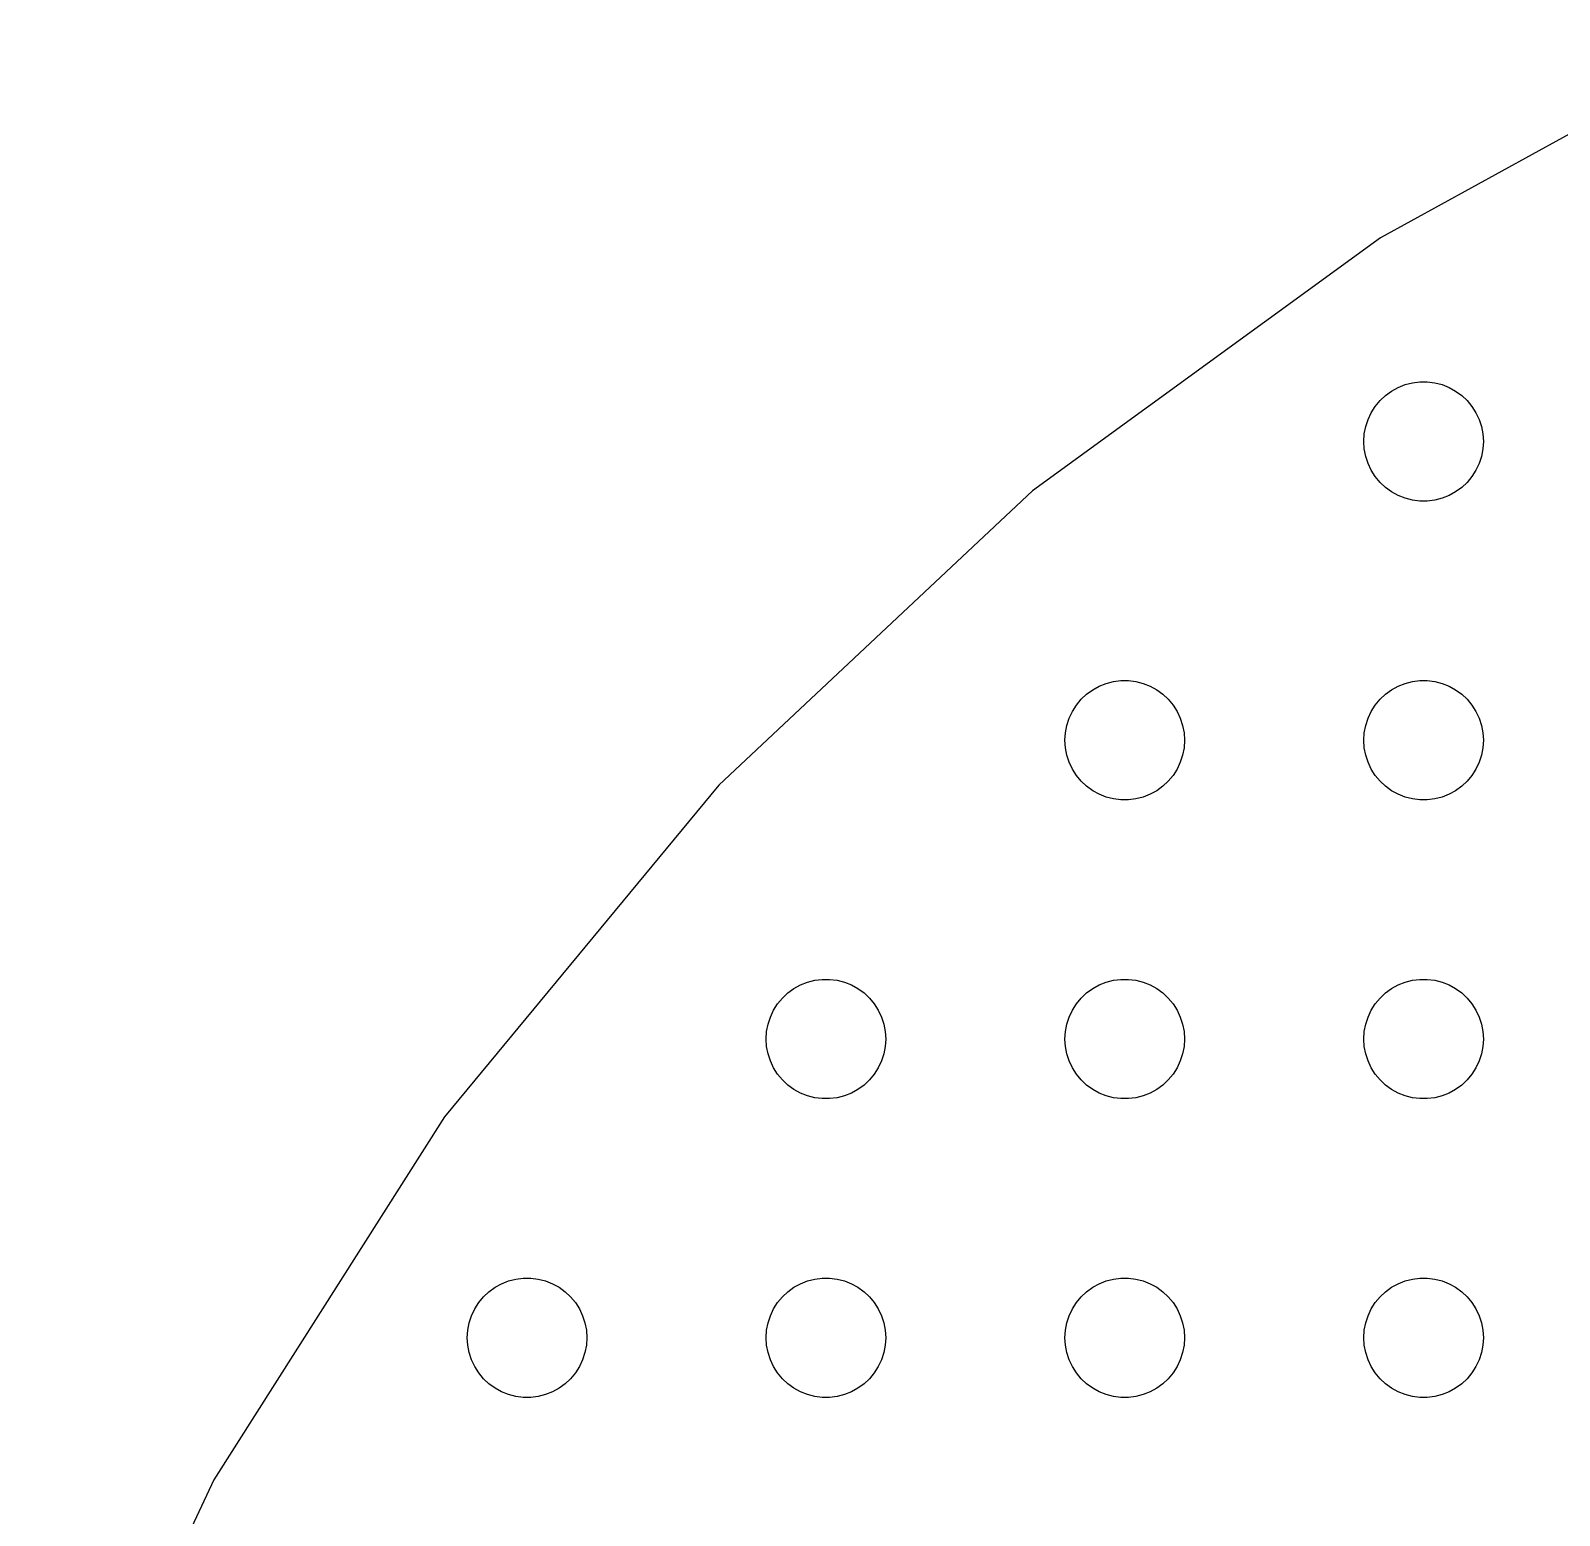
# Model space of a CAD drawing. Header units: metres. Extents: x -172 to 172, y -172 to 172.
# Drawn here: x -159.9 to -83.2, y 81.1 to 155.6 of the extents above; entities that cross this region are included whole.
import ezdxf

# ---------------------------------------------------------------- set-up
doc = ezdxf.new("R2010")
doc.units = ezdxf.units.M

msp = doc.modelspace()

# ---------------------------------------------------------------- linework, layer by layer
for p, q in [((-73.234, 155.63), (-92.1622, 145.224)), ((-92.1622, 145.224), (-109.637, 132.528)), ((-91.9123, 137.312), (-91.6075, 137.533)), ((-91.6075, 137.533), (-91.2773, 137.714)), ((-91.2773, 137.714), (-90.927, 137.853)), ((-90.927, 137.853), (-90.5621, 137.947)), ((-90.5621, 137.947), (-90.1884, 137.994)), ((-90.1884, 137.994), (-89.8116, 137.994)), ((-89.8116, 137.994), (-89.4379, 137.947)), ((-89.4379, 137.947), (-89.073, 137.853)), ((-89.073, 137.853), (-88.7227, 137.714)), ((-88.7227, 137.714), (-88.3925, 137.533)), ((-88.3925, 137.533), (-88.0877, 137.312)), ((-92.6289, 136.445), (-92.427, 136.763)), ((-92.427, 136.763), (-92.1869, 137.054)), ((-92.1869, 137.054), (-91.9123, 137.312)), ((-88.0877, 137.312), (-87.8131, 137.054)), ((-87.8131, 137.054), (-87.573, 136.763)), ((-87.573, 136.763), (-87.3711, 136.445)), ((-92.9057, 135.746), (-92.7893, 136.104)), ((-92.7893, 136.104), (-92.6289, 136.445)), ((-87.3711, 136.445), (-87.2107, 136.104)), ((-87.2107, 136.104), (-87.0943, 135.746)), ((-93, 135), (-92.9763, 135.376)), ((-92.9763, 135.376), (-92.9057, 135.746)), ((-87.0943, 135.746), (-87.0237, 135.376)), ((-87.0237, 135.376), (-87, 135)), ((-92.9763, 134.624), (-93, 135)), ((-92.9057, 134.254), (-92.9763, 134.624)), ((-87.0237, 134.624), (-87.0943, 134.254)), ((-87, 135), (-87.0237, 134.624)), ((-92.7893, 133.896), (-92.9057, 134.254)), ((-92.6289, 133.555), (-92.7893, 133.896)), ((-92.427, 133.237), (-92.6289, 133.555)), ((-87.3711, 133.555), (-87.573, 133.237)), ((-87.2107, 133.896), (-87.3711, 133.555)), ((-87.0943, 134.254), (-87.2107, 133.896)), ((-92.1869, 132.946), (-92.427, 133.237)), ((-91.9123, 132.688), (-92.1869, 132.946)), ((-87.8131, 132.946), (-88.0877, 132.688)), ((-87.573, 133.237), (-87.8131, 132.946)), ((-109.637, 132.528), (-125.383, 117.742)), ((-91.6075, 132.467), (-91.9123, 132.688)), ((-91.2773, 132.286), (-91.6075, 132.467)), ((-90.927, 132.147), (-91.2773, 132.286)), ((-90.5621, 132.053), (-90.927, 132.147)), ((-90.1884, 132.006), (-90.5621, 132.053)), ((-89.8116, 132.006), (-90.1884, 132.006)), ((-89.4379, 132.053), (-89.8116, 132.006)), ((-89.073, 132.147), (-89.4379, 132.053)), ((-88.7227, 132.286), (-89.073, 132.147)), ((-88.3925, 132.467), (-88.7227, 132.286)), ((-88.0877, 132.688), (-88.3925, 132.467)), ((-106.277, 122.714), (-105.927, 122.853)), ((-105.927, 122.853), (-105.562, 122.947)), ((-105.562, 122.947), (-105.188, 122.994)), ((-105.188, 122.994), (-104.812, 122.994)), ((-104.812, 122.994), (-104.438, 122.947)), ((-104.438, 122.947), (-104.073, 122.853)), ((-104.073, 122.853), (-103.723, 122.714)), ((-91.2773, 122.714), (-90.927, 122.853)), ((-90.927, 122.853), (-90.5621, 122.947)), ((-90.5621, 122.947), (-90.1884, 122.994)), ((-90.1884, 122.994), (-89.8116, 122.994)), ((-89.8116, 122.994), (-89.4379, 122.947)), ((-89.4379, 122.947), (-89.073, 122.853)), ((-89.073, 122.853), (-88.7227, 122.714)), ((-107.427, 121.763), (-107.187, 122.054)), ((-107.187, 122.054), (-106.912, 122.312)), ((-106.912, 122.312), (-106.607, 122.533)), ((-106.607, 122.533), (-106.277, 122.714)), ((-103.723, 122.714), (-103.393, 122.533)), ((-103.393, 122.533), (-103.088, 122.312)), ((-103.088, 122.312), (-102.813, 122.054)), ((-102.813, 122.054), (-102.573, 121.763)), ((-92.427, 121.763), (-92.1869, 122.054)), ((-92.1869, 122.054), (-91.9123, 122.312)), ((-91.9123, 122.312), (-91.6075, 122.533)), ((-91.6075, 122.533), (-91.2773, 122.714)), ((-88.7227, 122.714), (-88.3925, 122.533)), ((-88.3925, 122.533), (-88.0877, 122.312)), ((-88.0877, 122.312), (-87.8131, 122.054)), ((-87.8131, 122.054), (-87.573, 121.763)), ((-107.789, 121.104), (-107.629, 121.445)), ((-107.629, 121.445), (-107.427, 121.763)), ((-102.573, 121.763), (-102.371, 121.445)), ((-102.371, 121.445), (-102.211, 121.104)), ((-92.7893, 121.104), (-92.6289, 121.445)), ((-92.6289, 121.445), (-92.427, 121.763)), ((-87.573, 121.763), (-87.3711, 121.445)), ((-87.3711, 121.445), (-87.2107, 121.104)), ((-107.976, 120.376), (-107.906, 120.746)), ((-107.906, 120.746), (-107.789, 121.104)), ((-102.211, 121.104), (-102.094, 120.746)), ((-102.094, 120.746), (-102.024, 120.376)), ((-92.9763, 120.376), (-92.9057, 120.746)), ((-92.9057, 120.746), (-92.7893, 121.104)), ((-87.2107, 121.104), (-87.0943, 120.746)), ((-87.0943, 120.746), (-87.0237, 120.376)), ((-108, 120), (-107.976, 120.376)), ((-107.976, 119.624), (-108, 120)), ((-102.024, 120.376), (-102, 120)), ((-102, 120), (-102.024, 119.624)), ((-93, 120), (-92.9763, 120.376)), ((-92.9763, 119.624), (-93, 120)), ((-87.0237, 120.376), (-87, 120)), ((-87, 120), (-87.0237, 119.624)), ((-107.906, 119.254), (-107.976, 119.624)), ((-107.789, 118.896), (-107.906, 119.254)), ((-102.094, 119.254), (-102.211, 118.896)), ((-102.024, 119.624), (-102.094, 119.254)), ((-92.9057, 119.254), (-92.9763, 119.624)), ((-92.7893, 118.896), (-92.9057, 119.254)), ((-87.0943, 119.254), (-87.2107, 118.896)), ((-87.0237, 119.624), (-87.0943, 119.254)), ((-107.629, 118.555), (-107.789, 118.896)), ((-107.427, 118.237), (-107.629, 118.555)), ((-107.187, 117.946), (-107.427, 118.237)), ((-102.573, 118.237), (-102.813, 117.946)), ((-102.371, 118.555), (-102.573, 118.237)), ((-102.211, 118.896), (-102.371, 118.555)), ((-92.6289, 118.555), (-92.7893, 118.896)), ((-92.427, 118.237), (-92.6289, 118.555)), ((-92.1869, 117.946), (-92.427, 118.237)), ((-87.573, 118.237), (-87.8131, 117.946)), ((-87.3711, 118.555), (-87.573, 118.237)), ((-87.2107, 118.896), (-87.3711, 118.555)), ((-125.383, 117.742), (-139.151, 101.099)), ((-106.912, 117.688), (-107.187, 117.946)), ((-106.607, 117.467), (-106.912, 117.688)), ((-106.277, 117.286), (-106.607, 117.467)), ((-103.393, 117.467), (-103.723, 117.286)), ((-103.088, 117.688), (-103.393, 117.467)), ((-102.813, 117.946), (-103.088, 117.688)), ((-91.9123, 117.688), (-92.1869, 117.946)), ((-91.6075, 117.467), (-91.9123, 117.688)), ((-91.2773, 117.286), (-91.6075, 117.467)), ((-88.3925, 117.467), (-88.7227, 117.286)), ((-88.0877, 117.688), (-88.3925, 117.467)), ((-87.8131, 117.946), (-88.0877, 117.688)), ((-105.927, 117.147), (-106.277, 117.286)), ((-105.562, 117.053), (-105.927, 117.147)), ((-105.188, 117.006), (-105.562, 117.053)), ((-104.812, 117.006), (-105.188, 117.006)), ((-104.438, 117.053), (-104.812, 117.006)), ((-104.073, 117.147), (-104.438, 117.053)), ((-103.723, 117.286), (-104.073, 117.147)), ((-90.927, 117.147), (-91.2773, 117.286)), ((-90.5621, 117.053), (-90.927, 117.147)), ((-90.1884, 117.006), (-90.5621, 117.053)), ((-89.8116, 117.006), (-90.1884, 117.006)), ((-89.4379, 117.053), (-89.8116, 117.006)), ((-89.073, 117.147), (-89.4379, 117.053)), ((-88.7227, 117.286), (-89.073, 117.147)), ((-121.912, 107.312), (-121.607, 107.533)), ((-121.607, 107.533), (-121.277, 107.714)), ((-121.277, 107.714), (-120.927, 107.853)), ((-120.927, 107.853), (-120.562, 107.947)), ((-120.562, 107.947), (-120.188, 107.994)), ((-120.188, 107.994), (-119.812, 107.994)), ((-119.812, 107.994), (-119.438, 107.947)), ((-119.438, 107.947), (-119.073, 107.853)), ((-119.073, 107.853), (-118.723, 107.714)), ((-118.723, 107.714), (-118.393, 107.533)), ((-118.393, 107.533), (-118.088, 107.312)), ((-106.912, 107.312), (-106.607, 107.533)), ((-106.607, 107.533), (-106.277, 107.714)), ((-106.277, 107.714), (-105.927, 107.853)), ((-105.927, 107.853), (-105.562, 107.947)), ((-105.562, 107.947), (-105.188, 107.994)), ((-105.188, 107.994), (-104.812, 107.994)), ((-104.812, 107.994), (-104.438, 107.947)), ((-104.438, 107.947), (-104.073, 107.853)), ((-104.073, 107.853), (-103.723, 107.714)), ((-103.723, 107.714), (-103.393, 107.533)), ((-103.393, 107.533), (-103.088, 107.312)), ((-91.9123, 107.312), (-91.6075, 107.533)), ((-91.6075, 107.533), (-91.2773, 107.714)), ((-91.2773, 107.714), (-90.927, 107.853)), ((-90.927, 107.853), (-90.5621, 107.947)), ((-90.5621, 107.947), (-90.1884, 107.994)), ((-90.1884, 107.994), (-89.8116, 107.994)), ((-89.8116, 107.994), (-89.4379, 107.947)), ((-89.4379, 107.947), (-89.073, 107.853)), ((-89.073, 107.853), (-88.7227, 107.714)), ((-88.7227, 107.714), (-88.3925, 107.533)), ((-88.3925, 107.533), (-88.0877, 107.312)), ((-122.629, 106.445), (-122.427, 106.763)), ((-122.427, 106.763), (-122.187, 107.054)), ((-122.187, 107.054), (-121.912, 107.312)), ((-118.088, 107.312), (-117.813, 107.054)), ((-117.813, 107.054), (-117.573, 106.763)), ((-117.573, 106.763), (-117.371, 106.445)), ((-107.629, 106.445), (-107.427, 106.763)), ((-107.427, 106.763), (-107.187, 107.054)), ((-107.187, 107.054), (-106.912, 107.312)), ((-103.088, 107.312), (-102.813, 107.054)), ((-102.813, 107.054), (-102.573, 106.763)), ((-102.573, 106.763), (-102.371, 106.445)), ((-92.6289, 106.445), (-92.427, 106.763)), ((-92.427, 106.763), (-92.1869, 107.054)), ((-92.1869, 107.054), (-91.9123, 107.312)), ((-88.0877, 107.312), (-87.8131, 107.054)), ((-87.8131, 107.054), (-87.573, 106.763)), ((-87.573, 106.763), (-87.3711, 106.445)), ((-122.906, 105.746), (-122.789, 106.104)), ((-122.789, 106.104), (-122.629, 106.445)), ((-117.371, 106.445), (-117.211, 106.104)), ((-117.211, 106.104), (-117.094, 105.746)), ((-107.906, 105.746), (-107.789, 106.104)), ((-107.789, 106.104), (-107.629, 106.445)), ((-102.371, 106.445), (-102.211, 106.104)), ((-102.211, 106.104), (-102.094, 105.746)), ((-92.9057, 105.746), (-92.7893, 106.104)), ((-92.7893, 106.104), (-92.6289, 106.445)), ((-87.3711, 106.445), (-87.2107, 106.104)), ((-87.2107, 106.104), (-87.0943, 105.746)), ((-123, 105), (-122.976, 105.376)), ((-122.976, 105.376), (-122.906, 105.746)), ((-117.094, 105.746), (-117.024, 105.376)), ((-117.024, 105.376), (-117, 105)), ((-108, 105), (-107.976, 105.376)), ((-107.976, 105.376), (-107.906, 105.746)), ((-102.094, 105.746), (-102.024, 105.376)), ((-102.024, 105.376), (-102, 105)), ((-93, 105), (-92.9763, 105.376)), ((-92.9763, 105.376), (-92.9057, 105.746)), ((-87.0943, 105.746), (-87.0237, 105.376)), ((-87.0237, 105.376), (-87, 105)), ((-122.976, 104.624), (-123, 105)), ((-122.906, 104.254), (-122.976, 104.624)), ((-117.024, 104.624), (-117.094, 104.254)), ((-117, 105), (-117.024, 104.624)), ((-107.976, 104.624), (-108, 105)), ((-107.906, 104.254), (-107.976, 104.624)), ((-102.024, 104.624), (-102.094, 104.254)), ((-102, 105), (-102.024, 104.624)), ((-92.9763, 104.624), (-93, 105)), ((-92.9057, 104.254), (-92.9763, 104.624)), ((-87.0237, 104.624), (-87.0943, 104.254)), ((-87, 105), (-87.0237, 104.624)), ((-122.789, 103.896), (-122.906, 104.254)), ((-122.629, 103.555), (-122.789, 103.896)), ((-117.211, 103.896), (-117.371, 103.555)), ((-117.094, 104.254), (-117.211, 103.896)), ((-107.789, 103.896), (-107.906, 104.254)), ((-107.629, 103.555), (-107.789, 103.896)), ((-102.211, 103.896), (-102.371, 103.555)), ((-102.094, 104.254), (-102.211, 103.896)), ((-92.7893, 103.896), (-92.9057, 104.254)), ((-92.6289, 103.555), (-92.7893, 103.896)), ((-87.2107, 103.896), (-87.3711, 103.555)), ((-87.0943, 104.254), (-87.2107, 103.896)), ((-122.427, 103.237), (-122.629, 103.555)), ((-122.187, 102.946), (-122.427, 103.237)), ((-121.912, 102.688), (-122.187, 102.946)), ((-117.813, 102.946), (-118.088, 102.688)), ((-117.573, 103.237), (-117.813, 102.946)), ((-117.371, 103.555), (-117.573, 103.237)), ((-107.427, 103.237), (-107.629, 103.555)), ((-107.187, 102.946), (-107.427, 103.237)), ((-106.912, 102.688), (-107.187, 102.946)), ((-102.813, 102.946), (-103.088, 102.688)), ((-102.573, 103.237), (-102.813, 102.946)), ((-102.371, 103.555), (-102.573, 103.237)), ((-92.427, 103.237), (-92.6289, 103.555)), ((-92.1869, 102.946), (-92.427, 103.237)), ((-91.9123, 102.688), (-92.1869, 102.946)), ((-87.8131, 102.946), (-88.0877, 102.688)), ((-87.573, 103.237), (-87.8131, 102.946)), ((-87.3711, 103.555), (-87.573, 103.237)), ((-121.607, 102.467), (-121.912, 102.688)), ((-121.277, 102.286), (-121.607, 102.467)), ((-120.927, 102.147), (-121.277, 102.286)), ((-120.562, 102.053), (-120.927, 102.147)), ((-119.073, 102.147), (-119.438, 102.053)), ((-118.723, 102.286), (-119.073, 102.147)), ((-118.393, 102.467), (-118.723, 102.286)), ((-118.088, 102.688), (-118.393, 102.467)), ((-106.607, 102.467), (-106.912, 102.688)), ((-106.277, 102.286), (-106.607, 102.467)), ((-105.927, 102.147), (-106.277, 102.286)), ((-105.562, 102.053), (-105.927, 102.147)), ((-104.073, 102.147), (-104.438, 102.053)), ((-103.723, 102.286), (-104.073, 102.147)), ((-103.393, 102.467), (-103.723, 102.286)), ((-103.088, 102.688), (-103.393, 102.467)), ((-91.6075, 102.467), (-91.9123, 102.688)), ((-91.2773, 102.286), (-91.6075, 102.467)), ((-90.927, 102.147), (-91.2773, 102.286)), ((-90.5621, 102.053), (-90.927, 102.147)), ((-89.073, 102.147), (-89.4379, 102.053)), ((-88.7227, 102.286), (-89.073, 102.147)), ((-88.3925, 102.467), (-88.7227, 102.286)), ((-88.0877, 102.688), (-88.3925, 102.467)), ((-120.188, 102.006), (-120.562, 102.053)), ((-119.812, 102.006), (-120.188, 102.006)), ((-119.438, 102.053), (-119.812, 102.006)), ((-105.188, 102.006), (-105.562, 102.053)), ((-104.812, 102.006), (-105.188, 102.006)), ((-104.438, 102.053), (-104.812, 102.006)), ((-90.1884, 102.006), (-90.5621, 102.053)), ((-89.8116, 102.006), (-90.1884, 102.006)), ((-89.4379, 102.053), (-89.8116, 102.006)), ((-139.151, 101.099), (-150.725, 82.8616)), ((-135.927, 92.8532), (-135.562, 92.9469)), ((-135.562, 92.9469), (-135.188, 92.9941)), ((-135.188, 92.9941), (-134.812, 92.9941)), ((-134.812, 92.9941), (-134.438, 92.9469)), ((-134.438, 92.9469), (-134.073, 92.8532)), ((-120.927, 92.8532), (-120.562, 92.9469)), ((-120.562, 92.9469), (-120.188, 92.9941)), ((-120.188, 92.9941), (-119.812, 92.9941)), ((-119.812, 92.9941), (-119.438, 92.9469)), ((-119.438, 92.9469), (-119.073, 92.8532)), ((-105.927, 92.8532), (-105.562, 92.9469)), ((-105.562, 92.9469), (-105.188, 92.9941)), ((-105.188, 92.9941), (-104.812, 92.9941)), ((-104.812, 92.9941), (-104.438, 92.9469)), ((-104.438, 92.9469), (-104.073, 92.8532)), ((-90.927, 92.8532), (-90.5621, 92.9469)), ((-90.5621, 92.9469), (-90.1884, 92.9941)), ((-90.1884, 92.9941), (-89.8116, 92.9941)), ((-89.8116, 92.9941), (-89.4379, 92.9469)), ((-89.4379, 92.9469), (-89.073, 92.8532)), ((-137.187, 92.0536), (-136.912, 92.3115)), ((-136.912, 92.3115), (-136.607, 92.533)), ((-136.607, 92.533), (-136.277, 92.7145)), ((-136.277, 92.7145), (-135.927, 92.8532)), ((-134.073, 92.8532), (-133.723, 92.7145)), ((-133.723, 92.7145), (-133.393, 92.533)), ((-133.393, 92.533), (-133.088, 92.3115)), ((-133.088, 92.3115), (-132.813, 92.0536)), ((-122.187, 92.0536), (-121.912, 92.3115)), ((-121.912, 92.3115), (-121.607, 92.533)), ((-121.607, 92.533), (-121.277, 92.7145)), ((-121.277, 92.7145), (-120.927, 92.8532)), ((-119.073, 92.8532), (-118.723, 92.7145)), ((-118.723, 92.7145), (-118.393, 92.533)), ((-118.393, 92.533), (-118.088, 92.3115)), ((-118.088, 92.3115), (-117.813, 92.0536)), ((-107.187, 92.0536), (-106.912, 92.3115)), ((-106.912, 92.3115), (-106.607, 92.533)), ((-106.607, 92.533), (-106.277, 92.7145)), ((-106.277, 92.7145), (-105.927, 92.8532)), ((-104.073, 92.8532), (-103.723, 92.7145)), ((-103.723, 92.7145), (-103.393, 92.533)), ((-103.393, 92.533), (-103.088, 92.3115)), ((-103.088, 92.3115), (-102.813, 92.0536)), ((-92.1869, 92.0536), (-91.9123, 92.3115)), ((-91.9123, 92.3115), (-91.6075, 92.533)), ((-91.6075, 92.533), (-91.2773, 92.7145)), ((-91.2773, 92.7145), (-90.927, 92.8532)), ((-89.073, 92.8532), (-88.7227, 92.7145)), ((-88.7227, 92.7145), (-88.3925, 92.533)), ((-88.3925, 92.533), (-88.0877, 92.3115)), ((-88.0877, 92.3115), (-87.8131, 92.0536)), ((-137.789, 91.1044), (-137.629, 91.4453)), ((-137.629, 91.4453), (-137.427, 91.7634)), ((-137.427, 91.7634), (-137.187, 92.0536)), ((-132.813, 92.0536), (-132.573, 91.7634)), ((-132.573, 91.7634), (-132.371, 91.4453)), ((-132.371, 91.4453), (-132.211, 91.1044)), ((-122.789, 91.1044), (-122.629, 91.4453)), ((-122.629, 91.4453), (-122.427, 91.7634)), ((-122.427, 91.7634), (-122.187, 92.0536)), ((-117.813, 92.0536), (-117.573, 91.7634)), ((-117.573, 91.7634), (-117.371, 91.4453)), ((-117.371, 91.4453), (-117.211, 91.1044)), ((-107.789, 91.1044), (-107.629, 91.4453)), ((-107.629, 91.4453), (-107.427, 91.7634)), ((-107.427, 91.7634), (-107.187, 92.0536)), ((-102.813, 92.0536), (-102.573, 91.7634)), ((-102.573, 91.7634), (-102.371, 91.4453)), ((-102.371, 91.4453), (-102.211, 91.1044)), ((-92.7893, 91.1044), (-92.6289, 91.4453)), ((-92.6289, 91.4453), (-92.427, 91.7634)), ((-92.427, 91.7634), (-92.1869, 92.0536)), ((-87.8131, 92.0536), (-87.573, 91.7634)), ((-87.573, 91.7634), (-87.3711, 91.4453)), ((-87.3711, 91.4453), (-87.2107, 91.1044)), ((-137.976, 90.376), (-137.906, 90.7461)), ((-137.906, 90.7461), (-137.789, 91.1044)), ((-132.211, 91.1044), (-132.094, 90.7461)), ((-132.094, 90.7461), (-132.024, 90.376)), ((-122.976, 90.376), (-122.906, 90.7461)), ((-122.906, 90.7461), (-122.789, 91.1044)), ((-117.211, 91.1044), (-117.094, 90.7461)), ((-117.094, 90.7461), (-117.024, 90.376)), ((-107.976, 90.376), (-107.906, 90.7461)), ((-107.906, 90.7461), (-107.789, 91.1044)), ((-102.211, 91.1044), (-102.094, 90.7461)), ((-102.094, 90.7461), (-102.024, 90.376)), ((-92.9763, 90.376), (-92.9057, 90.7461)), ((-92.9057, 90.7461), (-92.7893, 91.1044)), ((-87.2107, 91.1044), (-87.0943, 90.7461)), ((-87.0943, 90.7461), (-87.0237, 90.376)), ((-138, 90), (-137.976, 90.376)), ((-137.976, 89.624), (-138, 90)), ((-132.024, 90.376), (-132, 90)), ((-132, 90), (-132.024, 89.624)), ((-123, 90), (-122.976, 90.376)), ((-122.976, 89.624), (-123, 90)), ((-117.024, 90.376), (-117, 90)), ((-117, 90), (-117.024, 89.624)), ((-108, 90), (-107.976, 90.376)), ((-107.976, 89.624), (-108, 90)), ((-102.024, 90.376), (-102, 90)), ((-102, 90), (-102.024, 89.624)), ((-93, 90), (-92.9763, 90.376)), ((-92.9763, 89.624), (-93, 90)), ((-87.0237, 90.376), (-87, 90)), ((-87, 90), (-87.0237, 89.624)), ((-137.906, 89.2539), (-137.976, 89.624)), ((-137.789, 88.8956), (-137.906, 89.2539)), ((-132.094, 89.2539), (-132.211, 88.8956)), ((-132.024, 89.624), (-132.094, 89.2539)), ((-122.906, 89.2539), (-122.976, 89.624)), ((-122.789, 88.8956), (-122.906, 89.2539)), ((-117.094, 89.2539), (-117.211, 88.8956)), ((-117.024, 89.624), (-117.094, 89.2539)), ((-107.906, 89.2539), (-107.976, 89.624)), ((-107.789, 88.8956), (-107.906, 89.2539)), ((-102.094, 89.2539), (-102.211, 88.8956)), ((-102.024, 89.624), (-102.094, 89.2539)), ((-92.9057, 89.2539), (-92.9763, 89.624)), ((-92.7893, 88.8956), (-92.9057, 89.2539)), ((-87.0943, 89.2539), (-87.2107, 88.8956)), ((-87.0237, 89.624), (-87.0943, 89.2539)), ((-137.629, 88.5547), (-137.789, 88.8956)), ((-137.427, 88.2366), (-137.629, 88.5547)), ((-132.371, 88.5547), (-132.573, 88.2366)), ((-132.211, 88.8956), (-132.371, 88.5547)), ((-122.629, 88.5547), (-122.789, 88.8956)), ((-122.427, 88.2366), (-122.629, 88.5547)), ((-117.371, 88.5547), (-117.573, 88.2366)), ((-117.211, 88.8956), (-117.371, 88.5547)), ((-107.629, 88.5547), (-107.789, 88.8956)), ((-107.427, 88.2366), (-107.629, 88.5547)), ((-102.371, 88.5547), (-102.573, 88.2366)), ((-102.211, 88.8956), (-102.371, 88.5547)), ((-92.6289, 88.5547), (-92.7893, 88.8956)), ((-92.427, 88.2366), (-92.6289, 88.5547)), ((-87.3711, 88.5547), (-87.573, 88.2366)), ((-87.2107, 88.8956), (-87.3711, 88.5547)), ((-137.187, 87.9464), (-137.427, 88.2366)), ((-136.912, 87.6885), (-137.187, 87.9464)), ((-136.607, 87.467), (-136.912, 87.6885)), ((-133.088, 87.6885), (-133.393, 87.467)), ((-132.813, 87.9464), (-133.088, 87.6885)), ((-132.573, 88.2366), (-132.813, 87.9464)), ((-122.187, 87.9464), (-122.427, 88.2366)), ((-121.912, 87.6885), (-122.187, 87.9464)), ((-121.607, 87.467), (-121.912, 87.6885)), ((-118.088, 87.6885), (-118.393, 87.467)), ((-117.813, 87.9464), (-118.088, 87.6885)), ((-117.573, 88.2366), (-117.813, 87.9464)), ((-107.187, 87.9464), (-107.427, 88.2366)), ((-106.912, 87.6885), (-107.187, 87.9464)), ((-106.607, 87.467), (-106.912, 87.6885)), ((-103.088, 87.6885), (-103.393, 87.467)), ((-102.813, 87.9464), (-103.088, 87.6885)), ((-102.573, 88.2366), (-102.813, 87.9464)), ((-92.1869, 87.9464), (-92.427, 88.2366)), ((-91.9123, 87.6885), (-92.1869, 87.9464)), ((-91.6075, 87.467), (-91.9123, 87.6885)), ((-88.0877, 87.6885), (-88.3925, 87.467)), ((-87.8131, 87.9464), (-88.0877, 87.6885)), ((-87.573, 88.2366), (-87.8131, 87.9464)), ((-136.277, 87.2855), (-136.607, 87.467)), ((-135.927, 87.1468), (-136.277, 87.2855)), ((-135.562, 87.0531), (-135.927, 87.1468)), ((-135.188, 87.0059), (-135.562, 87.0531)), ((-134.812, 87.0059), (-135.188, 87.0059)), ((-134.438, 87.0531), (-134.812, 87.0059)), ((-134.073, 87.1468), (-134.438, 87.0531)), ((-133.723, 87.2855), (-134.073, 87.1468)), ((-133.393, 87.467), (-133.723, 87.2855)), ((-121.277, 87.2855), (-121.607, 87.467)), ((-120.927, 87.1468), (-121.277, 87.2855)), ((-120.562, 87.0531), (-120.927, 87.1468)), ((-120.188, 87.0059), (-120.562, 87.0531)), ((-119.812, 87.0059), (-120.188, 87.0059)), ((-119.438, 87.0531), (-119.812, 87.0059)), ((-119.073, 87.1468), (-119.438, 87.0531)), ((-118.723, 87.2855), (-119.073, 87.1468)), ((-118.393, 87.467), (-118.723, 87.2855)), ((-106.277, 87.2855), (-106.607, 87.467)), ((-105.927, 87.1468), (-106.277, 87.2855)), ((-105.562, 87.0531), (-105.927, 87.1468)), ((-105.188, 87.0059), (-105.562, 87.0531)), ((-104.812, 87.0059), (-105.188, 87.0059)), ((-104.438, 87.0531), (-104.812, 87.0059)), ((-104.073, 87.1468), (-104.438, 87.0531)), ((-103.723, 87.2855), (-104.073, 87.1468)), ((-103.393, 87.467), (-103.723, 87.2855)), ((-91.2773, 87.2855), (-91.6075, 87.467)), ((-90.927, 87.1468), (-91.2773, 87.2855)), ((-90.5621, 87.0531), (-90.927, 87.1468)), ((-90.1884, 87.0059), (-90.5621, 87.0531)), ((-89.8116, 87.0059), (-90.1884, 87.0059)), ((-89.4379, 87.0531), (-89.8116, 87.0059)), ((-89.073, 87.1468), (-89.4379, 87.0531)), ((-88.7227, 87.2855), (-89.073, 87.1468)), ((-88.3925, 87.467), (-88.7227, 87.2855)), ((-150.725, 82.8616), (-159.922, 63.3174))]:
    msp.add_line(p, q)

doc.saveas('drawing.dxf')
